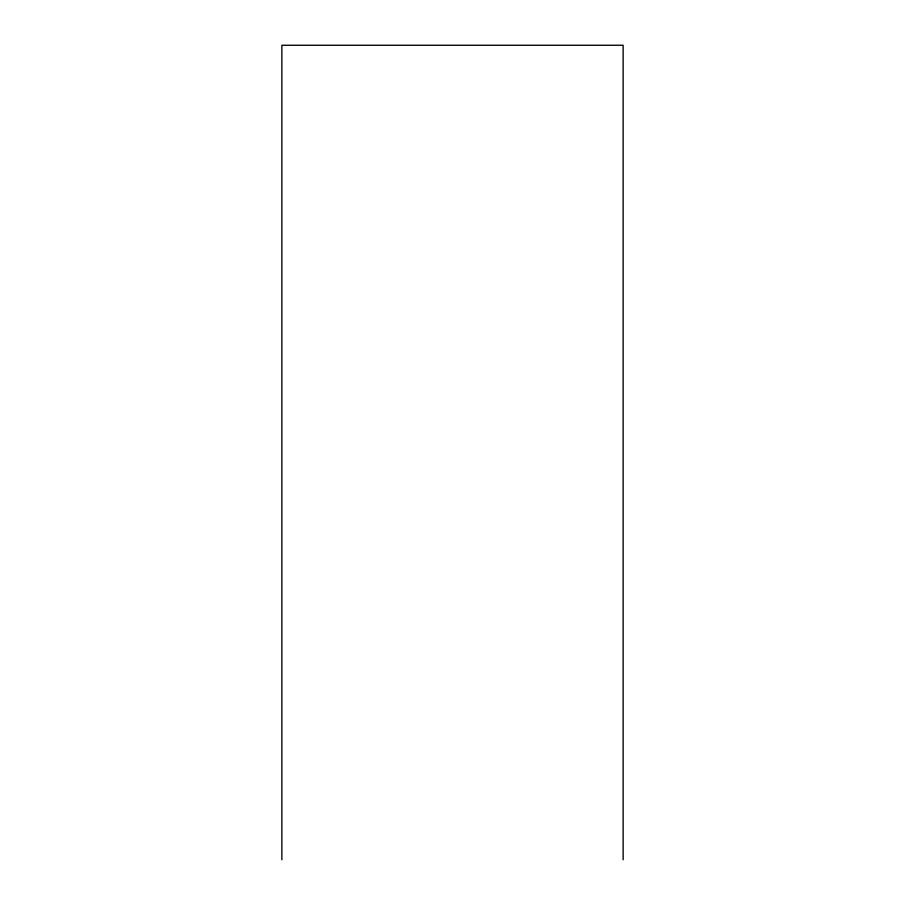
<?xml version="1.0" encoding="UTF-8"?>
<svg xmlns="http://www.w3.org/2000/svg" width="905" height="905" viewBox="0 0 905 905"><rect width="100%" height="100%" fill="white"/><g stroke="black" fill="none" stroke-linecap="round" stroke-linejoin="round"><path stroke-width="1.36" d="M623.138 859.75L623.138 45.25L281.862 45.25L281.862 859.75"/></g></svg>
